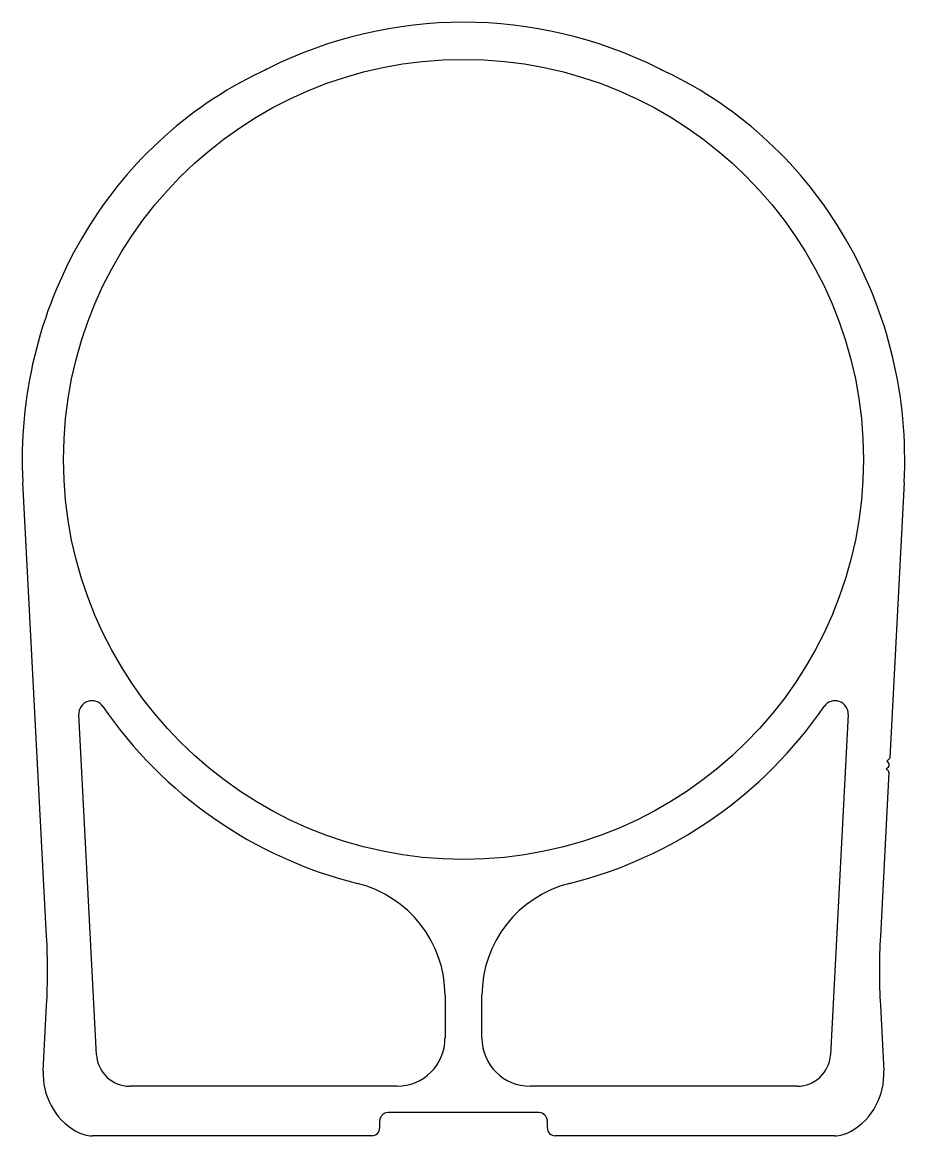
# Model space of a CAD drawing. Extents: x 2723 to 2893, y 1558 to 1772.
import ezdxf

# ---------------------------------------------------------------- set-up
doc = ezdxf.new("R2010")
doc.units = 0
doc.layers.get('0').update_dxf_attribs({"linetype": 'CONTINUOUS'})

msp = doc.modelspace()

# ---------------------------------------------------------------- linework, layer by layer
for p, q in [((2727.97, 1596.17), (2723.39, 1683.49)), ((2893.03, 1683.49), (2890.26, 1630.49)), ((2737.59, 1573.31), (2734.16, 1638.82)), ((2882.27, 1638.82), (2878.83, 1573.31)), ((2890.16, 1630.28), (2889.68, 1629.85)), ((2889.68, 1629.85), (2890.07, 1629.41)), ((2890.11, 1627.71), (2888.46, 1596.17)), ((2889.6, 1628.4), (2890.04, 1628.79)), ((2890.03, 1627.92), (2889.6, 1628.4)), ((2804.66, 1584.74), (2804.66, 1576.56)), ((2811.77, 1576.56), (2811.77, 1584.74)), ((2727.31, 1570.27), (2727.97, 1582.86)), ((2888.46, 1582.86), (2889.12, 1570.27)), ((2795.38, 1567.29), (2743.93, 1567.29)), ((2872.49, 1567.29), (2821.04, 1567.29)), ((2792.1, 1559.32), (2792.1, 1560.65)), ((2822.77, 1562.21), (2793.65, 1562.21)), ((2824.33, 1560.65), (2824.33, 1559.32)), ((2790.54, 1557.76), (2736.8, 1557.76)), ((2879.62, 1557.76), (2825.88, 1557.76))]:
    msp.add_line(p, q)
msp.add_circle((2808.21, 1687.94), 77)
for centre, radius, start, end in [((2808.21, 1687.94), 84.14, 63.5422, 116.4578), ((2804.17, 1690.27), 80.27, 115.7444, 150), ((2714.14, 1876.97), 127, 295.7444, 296.4578), ((2902.28, 1876.97), 127, 243.5422, 244.2556), ((2812.26, 1690.27), 80.27, 30, 64.2556), ((2808.21, 1687.94), 84.94, 150, 183), ((2808.21, 1687.94), 84.94, 357, 30), ((2736.69, 1638.96), 2.54, 34.4066, 183), ((2808.21, 1687.94), 84.14, 214.4066, 255.9733), ((2808.21, 1687.94), 84.14, 284.0267, 325.5934), ((2879.73, 1638.96), 2.54, 357, 145.5934), ((2889.74, 1629.12), 0.439, 312, 42), ((2889.96, 1630.5), 0.3, 312, 357), ((2889.81, 1627.72), 0.3, 357, 42), ((2782.43, 1584.74), 22.23, 0, 75.9733), ((2833.99, 1584.74), 22.23, 104.0267, 180), ((2601.14, 1589.52), 127, 356.9953, 3), ((3015.28, 1589.52), 127, 177, 183.0047), ((2795.38, 1576.56), 9.27, 270, 0), ((2821.04, 1576.56), 9.27, 180, 270), ((2743.93, 1573.64), 6.35, 183, 270), ((2872.49, 1573.64), 6.35, 270, 357), ((2739.99, 1569.61), 12.7, 176.9953, 239.8668), ((2876.44, 1569.61), 12.7, 300.1332, 3.0047), ((2793.65, 1560.65), 1.56, 90, 180), ((2822.77, 1560.65), 1.56, 0, 90), ((2736.8, 1564.11), 6.35, 239.8668, 270), ((2790.54, 1559.32), 1.56, 270, 360), ((2825.88, 1559.32), 1.56, 180, 270), ((2879.62, 1564.11), 6.35, 270, 300.1332)]:
    msp.add_arc(centre, radius, start, end)

doc.saveas('drawing.dxf')
